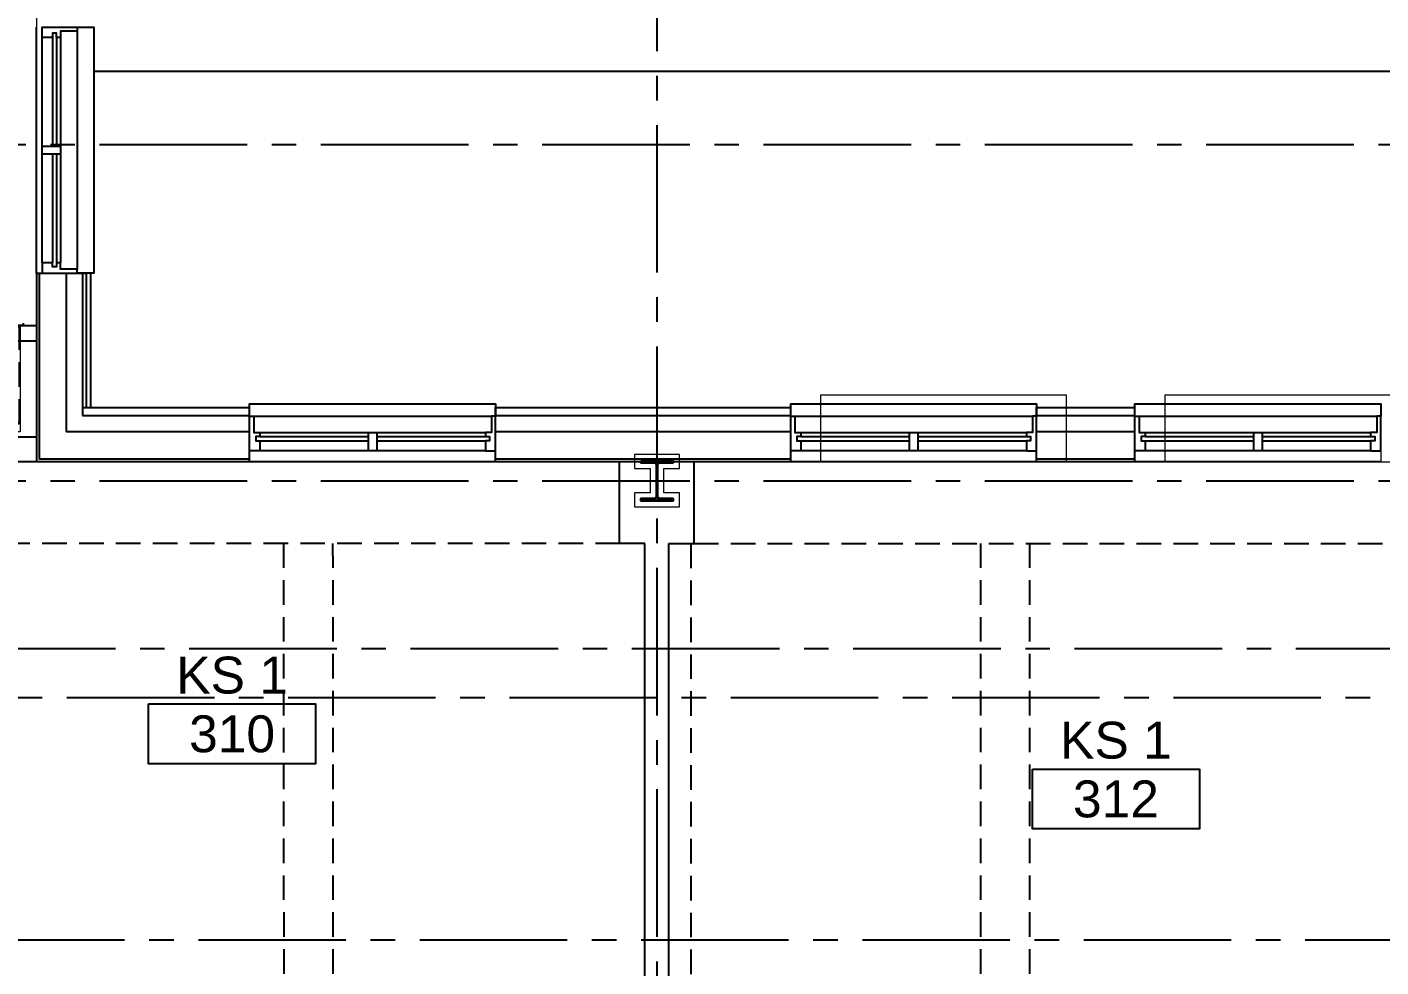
# Model space of a CAD drawing. Header units: inches. Extents: x 18000 to 22048, y 0 to 3165.
# Drawn here: x 18966.3 to 19296.6, y 1330.7 to 1559.9 of the extents above; entities that cross this region are included whole.
import ezdxf
from ezdxf.enums import TextEntityAlignment as Align

# ---------------------------------------------------------------- set-up
doc = ezdxf.new("R2010")
doc.units = ezdxf.units.IN
doc.header["$LTSCALE"] = 48
doc.header["$MEASUREMENT"] = 0
for name, pattern in [('CENTER2', [1.125, 0.75, -0.125, 0.125, -0.125]), ('HIDDEN', [0.375, 0.25, -0.125]), ('HIDDEN2', [0.1875, 0.125, -0.0625])]:
    doc.linetypes.add(name, pattern=pattern)
for name, color, linetype in [('_0_Objects', 8, 'Continuous'), ('A-Door-Head', 8, 'Continuous'), ('A-Flor-Soffit', 8, 'HIDDEN2'), ('A-Glaz', 8, 'Continuous'), ('A-Glaz-Sill', 8, 'Continuous'), ('A-Grid(3-32)', 8, 'CENTER2'), ('A-HVAC', 8, 'HIDDEN2'), ('A-Roof-Below', 8, 'Continuous'), ('A-Tag-Rm(3-32)', 8, 'Continuous'), ('A-Wall-Full', 8, 'Continuous'), ('A-Wall-Hatch', 8, 'Continuous')]:
    doc.layers.add(name, color=color, linetype=linetype)
for name, color, linetype, lineweight in [('A-Detl-Hatch', 8, 'Continuous', 18), ('S-Detl-Hatch', 8, 'Continuous', 18), ('S-Detl-Wide', 8, 'Continuous', 35)]:
    doc.layers.add(name, color=color, linetype=linetype, lineweight=lineweight)
doc.layers.add('G-Anno-Nplt', color=8, linetype='Continuous', lineweight=18, plot=False)
doc.styles.get("Standard").update_dxf_attribs({"font": 'arial.ttf'})

# ---------------------------------------------------------------- blocks, each defined once
blk = doc.blocks.new('EXTERIOR WINDOW 3')
at = {"layer": 'A-Glaz'}
for p, q in [((5693, -8445.75), (5693, -8419.25)), ((5694, -8445.75), (5694, -8419.25)), ((5695, -8474.25), (5695, -8419.25)), ((5693, -8474.25), (5693, -8447.75)), ((5694, -8474.25), (5694, -8447.75))]:
    blk.add_line(p, q, dxfattribs=at)
for points in [[(5693, -8419.25), (5690.5, -8419.25), (5690.5, -8416.75), (5699, -8416.75), (5699, -8417.75), (5695, -8417.75), (5695, -8419.25), (5694, -8419.25), (5694, -8418.25), (5693, -8418.25), (5693, -8419.25)], [(5693, -8474.25), (5690.5, -8474.25), (5690.5, -8476.75), (5699, -8476.75), (5699, -8475.75), (5695, -8475.75), (5695, -8474.25), (5694, -8474.25), (5694, -8475.25), (5693, -8475.25), (5693, -8474.25)]]:
    blk.add_lwpolyline(points, dxfattribs=at)
blk.add_lwpolyline([(5690.5, -8445.75), (5690.5, -8447.75), (5695, -8447.75), (5695, -8445.75)], close=True, dxfattribs=at)
at = {"layer": 'A-Glaz-Sill'}
for p, q in [((5689.12, -8416.75), (5689.12, -8476.75)), ((5690.5, -8419.25), (5690.5, -8474.25)), ((5699, -8475.75), (5699, -8417.75))]:
    blk.add_line(p, q, dxfattribs=at)
blk.add_lwpolyline([(5699, -8476.75), (5703.12, -8476.75), (5703.12, -8416.75), (5699, -8416.75)], dxfattribs=at)
blk = doc.blocks.new('EXTERIOR WINDOW 4')
at = {"layer": 'A-Glaz'}
for p, q in [((3139.62, -8499), (3194.62, -8499)), ((3139.62, -8500), (3166.12, -8500)), ((3139.62, -8501), (3166.12, -8501)), ((3168.12, -8500), (3194.62, -8500)), ((3168.12, -8501), (3194.62, -8501))]:
    blk.add_line(p, q, dxfattribs=at)
for points in [[(3139.62, -8501), (3139.62, -8503.5), (3137.12, -8503.5), (3137.12, -8495), (3138.12, -8495), (3138.12, -8499), (3139.62, -8499), (3139.62, -8500), (3138.62, -8500), (3138.62, -8501), (3139.62, -8501)], [(3194.62, -8501), (3194.62, -8503.5), (3197.12, -8503.5), (3197.12, -8495), (3196.12, -8495), (3196.12, -8499), (3194.62, -8499), (3194.62, -8500), (3195.62, -8500), (3195.62, -8501), (3194.62, -8501)]]:
    blk.add_lwpolyline(points, dxfattribs=at)
blk.add_lwpolyline([(3168.12, -8503.5), (3166.12, -8503.5), (3166.12, -8499), (3168.12, -8499)], close=True, dxfattribs=at)
at = {"layer": 'A-Glaz-Sill'}
for p, q in [((3138.12, -8495), (3196.12, -8495)), ((3194.62, -8503.5), (3139.62, -8503.5)), ((3197.12, -8506.13), (3137.12, -8506.13))]:
    blk.add_line(p, q, dxfattribs=at)
blk.add_lwpolyline([(3137.12, -8495), (3137.12, -8492), (3197.12, -8492), (3197.12, -8495)], dxfattribs=at)
blk = doc.blocks.new('3RD FLOOR CORE & SHELL')
at = {"layer": 'A-Roof-Below'}
blk.add_lwpolyline([(-3032.88, -14492.88), (-2547.13, -14492.88)], dxfattribs=at)
at = {"layer": 'A-Wall-Full'}
for p, q in [((-3046.88, -14542.13), (-3034.88, -14542.13)), ((-3046.88, -14542.13), (-3046.88, -14588.12)), ((-3033.75, -14542.13), (-3033.75, -14574.87)), ((-3035.63, -14574.87), (-2994.88, -14574.87)), ((-2994.88, -14588.12), (-2994.88, -14574.87)), ((-2934.88, -14574.87), (-2862.88, -14574.87)), ((-2934.88, -14588.12), (-2934.88, -14574.87)), ((-2862.88, -14588.12), (-2862.88, -14574.87)), ((-2802.88, -14574.87), (-2778.88, -14574.87)), ((-2802.88, -14588.12), (-2802.88, -14574.87)), ((-2778.88, -14588.12), (-2778.88, -14574.87)), ((-2994.88, -14588.12), (-3046.88, -14588.12)), ((-2862.88, -14588.12), (-2934.88, -14588.12)), ((-2778.88, -14588.12), (-2802.88, -14588.12))]:
    blk.add_line(p, q, dxfattribs=at)
at = {"layer": 'A-Wall-Hatch'}
for p, q in [((-3046.25, -14542.13), (-3046.25, -14587.5)), ((-3039.63, -14542.13), (-3039.63, -14580.87)), ((-3035.63, -14542.13), (-3035.63, -14576.87)), ((-3034.75, -14542.13), (-3034.75, -14574.87)), ((-3035.63, -14576.87), (-2994.88, -14576.87)), ((-2934.88, -14576.87), (-2862.88, -14576.87)), ((-2802.88, -14576.87), (-2778.88, -14576.87)), ((-2994.88, -14580.87), (-3039.63, -14580.87)), ((-2862.88, -14580.87), (-2934.88, -14580.87)), ((-2778.88, -14580.87), (-2802.88, -14580.87)), ((-2994.88, -14587.5), (-3046.25, -14587.5)), ((-2862.88, -14587.5), (-2934.88, -14587.5)), ((-2778.88, -14587.5), (-2802.88, -14587.5))]:
    blk.add_line(p, q, dxfattribs=at)
at = {"xscale": -1, "rotation": 180}
blk.add_blockref('EXTERIOR WINDOW 3', (-8736, -22958.88), dxfattribs=at)
for p in [(-6132, -6082), (-6000, -6082), (-5916, -6082)]:
    blk.add_blockref('EXTERIOR WINDOW 4', p)
blk = doc.blocks.new('*U9')
at = {"layer": 'A-Detl-Hatch'}
h = blk.add_hatch(dxfattribs=at)
h.set_pattern_fill('ANSI32', color=256, scale=6, style=0)
h.set_pattern_definition([(45, (0, -4.865), (-1.591, 1.591), []), (45, (1.0607, -4.865), (-1.591, 1.591), [])])
edge = h.paths.add_edge_path()
edge.add_line((3.98, -9.73), (3.98, -9.295))
edge.add_line((3.98, -9.295), (0.645, -9.295))
edge.add_arc((0.645, -8.795), 0.5, 180, 270, ccw=False)
edge.add_line((0.145, -8.795), (0.145, -0.935))
edge.add_arc((0.645, -0.935), 0.5, 90, 180, ccw=False)
edge.add_line((0.645, -0.435), (3.98, -0.435))
edge.add_line((3.98, -0.435), (3.98, 0))
edge.add_line((3.98, 0), (-3.98, 0))
edge.add_line((-3.98, 0), (-3.98, -0.435))
edge.add_line((-3.98, -0.435), (-0.645, -0.435))
edge.add_arc((-0.645, -0.935), 0.5, 0, 90, ccw=False)
edge.add_line((-0.145, -0.935), (-0.145, -8.795))
edge.add_arc((-0.645, -8.795), 0.5, -90, 0, ccw=False)
edge.add_line((-0.645, -9.295), (-3.98, -9.295))
edge.add_line((-3.98, -9.295), (-3.98, -9.73))
edge.add_line((-3.98, -9.73), (3.98, -9.73))
at = {"linetype": 'ByBlock'}
blk.add_lwpolyline([(3.98, -9.73), (3.98, -9.295), (0.645, -9.295, -0.4142136), (0.145, -8.795), (0.145, -0.935, -0.4142136), (0.645, -0.435), (3.98, -0.435), (3.98, 0), (-3.98, 0), (-3.98, -0.435), (-0.645, -0.435, -0.4142136), (-0.145, -0.935), (-0.145, -8.795, -0.4142136), (-0.645, -9.295), (-3.98, -9.295), (-3.98, -9.73)], format="xyb", close=True, dxfattribs=at)
blk = doc.blocks.new('W10X33')
at = {"layer": 'S-Detl-Hatch'}
blk.add_lwpolyline([(13773.28, -7309.78), (13773.28, -7306.34), (13769.45, -7306.34), (13769.45, -7300.48), (13773.28, -7300.48), (13773.28, -7297.05), (13762.32, -7297.05), (13762.32, -7300.48), (13766.16, -7300.48), (13766.16, -7306.34), (13762.32, -7306.34), (13762.32, -7309.78)], close=True, dxfattribs=at)
at = {"layer": 'S-Detl-Wide'}
blk.add_blockref('*U9', (13767.8, -7298.55), dxfattribs=at)
blk = doc.blocks.new('3RD FLOOR - STRUCTURAL GRID')
at = {"layer": 'A-Grid(3-32)'}
for p, q in [((-2895.5, -13426.01), (-2895.5, -15409.77)), ((-3895.5, -14510.75), (-87.5, -14510.75)), ((-3895.5, -14592.75), (-87.5, -14592.75)), ((-87.5, -14645.75), (-3895.5, -14645.75)), ((-3871.39, -14704.75), (-111.62, -14704.75))]:
    blk.add_line(p, q, dxfattribs=at)
blk.add_lwpolyline([(-111.62, -14633.75), (-3875.19, -14633.75), (-3882.75, -14619.19), (-3928.81, -14619.19)], dxfattribs=at)
at = {"rotation": 180}
blk.add_blockref('W10X33', (10872.3, -21896.16), dxfattribs=at)
blk = doc.blocks.new('HVAC UNIT NICHE')
at = {"layer": 'A-Door-Head'}
blk.add_lwpolyline([(4, 0), (28.5, 0), (28.5, -3.75), (4, -3.75)], close=True, dxfattribs=at)
at = {"layer": 'A-HVAC'}
for p, q in [((4.25, 0), (28.25, -24)), ((4.25, -24), (28.25, 0))]:
    blk.add_line(p, q, dxfattribs=at)
for points in [[(3.25, 0), (29.25, 0), (29.25, 0.5), (3.25, 0.5)], [(4.25, -24), (28.25, -24), (28.25, 0), (4.25, 0)]]:
    blk.add_lwpolyline(points, close=True, dxfattribs=at)
for centre in [(21.13, -25), (23.75, -25), (26.36, -25)]:
    blk.add_circle(centre, 1, dxfattribs=at)
at = {"layer": 'A-Wall-Full'}
for p, q in [((4, 0), (0, 0)), ((4, -3.75), (4, 0)), ((28.5, 0), (33.25, 0)), ((28.5, -3.75), (28.5, 0)), ((33.25, 0), (33.25, -26)), ((4, -3.75), (0, -3.75)), ((28.5, -3.75), (29.5, -3.75)), ((29.5, -3.75), (29.5, -26))]:
    blk.add_line(p, q, dxfattribs=at)
at = {"layer": 'G-Anno-Nplt'}
blk.add_lwpolyline([(4, 0), (4, -26), (28.5, -26), (28.5, 0)], close=True, dxfattribs=at)
blk = doc.blocks.new('King Studio 1- 06')
at = {"layer": 'A-Wall-Full'}
for p, q in [((212.63, 280.62), (212.63, 251.13)), ((218.63, 280.62), (218.63, 147.81))]:
    blk.add_line(p, q, dxfattribs=at)
at = {"layer": 'G-Anno-Nplt'}
blk.add_line((8.36, 280.63), (212.63, 280.62), dxfattribs=at)
at = {"xscale": -1, "rotation": 90}
blk.add_blockref('HVAC UNIT NICHE', (185.38, 280.63), dxfattribs=at)
blk = doc.blocks.new('King Studio 1- 10')
at = {"layer": 'A-Flor-Soffit'}
for p, q in [((13.26, 260.64), (198.01, 260.64)), ((83.25, 146.75), (83.31, 260.64)), ((95.25, 146.74), (95.31, 260.64))]:
    blk.add_line(p, q, dxfattribs=at)
at = {"layer": 'A-Wall-Full'}
for p, q in [((13.37, 260.64), (13.37, 280.63)), ((7.26, 146.75), (7.26, 260.64)), ((7.26, 260.64), (13.37, 260.64))]:
    blk.add_line(p, q, dxfattribs=at)
at = {"layer": 'G-Anno-Nplt'}
blk.add_line((3, 280.63), (198.01, 280.63), dxfattribs=at)
blk.add_lwpolyline([(103.64, 294.75), (43.64, 294.75), (43.64, 280.63), (103.64, 280.63)], close=True, dxfattribs=at)
blk = doc.blocks.new('King Studio 1')
at = {"layer": 'A-Flor-Soffit'}
for p, q in [((8.36, 260.64), (8.36, 146.75)), ((9.12, 260.64), (188.88, 260.64)), ((79.12, 146.75), (79.12, 260.64)), ((91.12, 146.75), (91.12, 260.64))]:
    blk.add_line(p, q, dxfattribs=at)
at = {"layer": 'A-Wall-Full'}
for p, q in [((9.12, 280.62), (9.12, 260.64)), ((3, 146.75), (3, 260.64)), ((3, 260.64), (9.12, 260.64))]:
    blk.add_line(p, q, dxfattribs=at)
at = {"layer": 'G-Anno-Nplt'}
blk.add_line((9.12, 280.62), (215.02, 280.62), dxfattribs=at)
for points in [[(32.75, 294.75), (92.75, 294.75), (92.75, 280.62), (32.75, 280.62)], [(40, 280.62), (100, 280.62), (100, 296.87), (40, 296.87)], [(116.75, 294.75), (176.75, 294.75), (176.75, 280.62), (116.75, 280.62)], [(124, 280.59), (184, 280.59), (184, 296.87), (124, 296.87)]]:
    blk.add_lwpolyline(points, close=True, dxfattribs=at)
blk = doc.blocks.new('Rm Tag')
blk.add_lwpolyline([(-0.2124, 0.0759), (0.2124, 0.0759), (0.2124, -0.0759), (-0.2124, -0.0759)], close=True)
for p in [(0, 0.2858), (0, 0.1493), (0, 0)]:
    blk.add_attdef('XXX', text='', height=0.0938).set_placement(p, align=Align.MIDDLE_CENTER)

msp = doc.modelspace()

# ---------------------------------------------------------------- block references
at = {"layer": '_0_Objects', "linetype": 'HIDDEN'}
msp.add_blockref('3RD FLOOR - STRUCTURAL GRID', (22015.5, 16042.01), dxfattribs=at)
at = {"layer": '_0_Objects'}
for name, p in [('3RD FLOOR CORE & SHELL', (22015.5, 16042.01)), ('King Studio 1', (19119.88, 1173.26))]:
    msp.add_blockref(name, p, dxfattribs=at)
at = {"layer": '_0_Objects', "rotation": 270}
msp.add_blockref('King Studio 1- 06', (18688, 1672.52), dxfattribs=at)
at = {"layer": '_0_Objects', "xscale": -1}
msp.add_blockref('King Studio 1- 10', (19124.26, 1173.26), dxfattribs=at)
at = {"layer": 'A-Tag-Rm(3-32)'}
ref = msp.add_blockref('Rm Tag', (19016.33, 1387.52), dxfattribs=dict(at, xscale=96, yscale=96, zscale=96))
ref.add_attrib('XXX', 'KS 1', dxfattribs={"layer": '0', "height": 9}).set_placement((19016.33, 1401.85), align=Align.MIDDLE_CENTER)
ref.add_attrib('XXX', '310', dxfattribs={"layer": '0', "height": 9}).set_placement((19016.33, 1387.52), align=Align.MIDDLE_CENTER)
ref = msp.add_blockref('Rm Tag', (19231.97, 1371.65), dxfattribs=dict(at, xscale=96, yscale=96, zscale=96))
ref.add_attrib('XXX', 'KS 1', dxfattribs={"layer": '0', "height": 9}).set_placement((19231.97, 1385.98), align=Align.MIDDLE_CENTER)
ref.add_attrib('XXX', '312', dxfattribs={"layer": '0', "height": 9}).set_placement((19231.97, 1371.65), align=Align.MIDDLE_CENTER)

doc.saveas('drawing.dxf')
